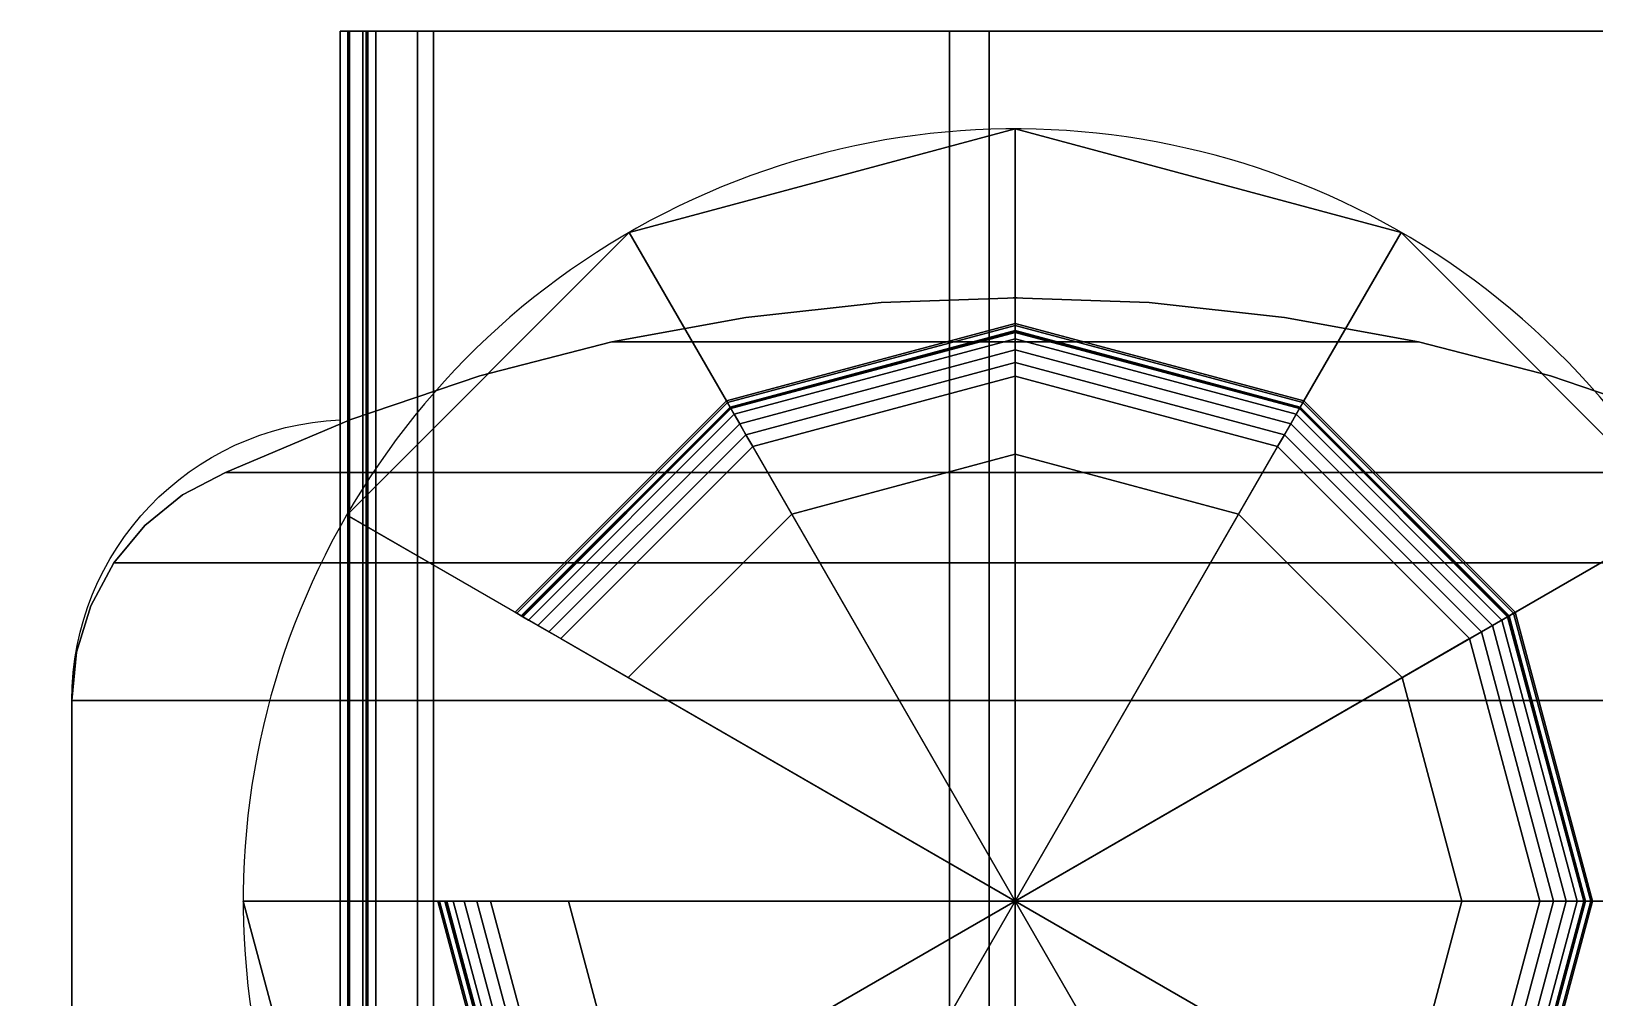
# Model space of a CAD drawing. Extents: x -1 to 1486, y -632 to 1.
# Drawn here: x 1183 to 1376.3, y -119.4 to 0 of the extents above; entities that cross this region are included whole.
import ezdxf

# ---------------------------------------------------------------- set-up
doc = ezdxf.new("R2010")
doc.units = 0
for name, color, linetype in [('PQ_200_2D', 1, 'Continuous'), ('PQ_204_2D', 7, 'Continuous'), ('PQ_204_3D', 7, 'Continuous')]:
    doc.layers.add(name, color=color, linetype=linetype)

msp = doc.modelspace()

# ---------------------------------------------------------------- linework, layer by layer
at = {"layer": 'PQ_200_2D'}
msp.add_lwpolyline([(980, -121.85), (1188, -121.85), (1188, -82.71, -0.401373), (1221.19, -48.02), (1221.19, 0), (1388.07, 0), (1388.07, -48.55, -0.076251), (1410, -59.28), (1410, -17.85), (1485, -17.85), (1485, -581.85)], format="xyb", dxfattribs=at)
at = {"layer": 'PQ_204_2D'}
msp.add_arc((1304.63, -107.5), 95.43, 257.5157, 188.6511, dxfattribs=at)
at = {"layer": 'PQ_204_3D'}
for points in [[(1296.5, -564, 342.65), (1221.19, -564, 342.65), (1221.19, 0, 342.65), (1296.5, 0, 342.65)], [(1221.19, -564, 342.65), (1221.19, -564, 287.85), (1221.19, 0, 287.85), (1221.19, 0, 342.65)], [(1224, -564, 292.35), (1224, -564, 339.84), (1224, 0, 339.84), (1224, 0, 292.35)], [(1224, -564, 339.84), (1301.42, -564, 339.84), (1301.42, 0, 339.84), (1224, 0, 339.84)], [(1224.38, -564, 286.52), (1232.71, -564, 294.78), (1232.71, 0, 294.78), (1224.38, 0, 286.52)], [(1230.73, -564, 296.77), (1225.6, -564, 291.68), (1225.6, 0, 291.68), (1230.73, 0, 296.77)], [(1232.71, -564, 294.78), (1230.73, -564, 296.77), (1230.73, 0, 296.77), (1232.71, 0, 294.78)], [(1388.07, -564, 342.65), (1296.5, -564, 342.65), (1296.5, 0, 342.65), (1388.07, 0, 342.65)], [(1301.42, -564, 339.84), (1385.26, -564, 339.84), (1385.26, 0, 339.84), (1301.42, 0, 339.84)]]:
    msp.add_3dface(points, dxfattribs=at)
for points, invisible_edges in [([(1221.19, -564, 287.85), (1221.33, -564, 287.14), (1221.33, 0, 287.14), (1221.19, 0, 287.85)], 2), ([(1221.19, 0, 342.65), (1224, 0, 339.84), (1385.26, 0, 339.84), (1388.07, 0, 342.65)], 5), ([(1224, 0, 339.84), (1221.19, 0, 342.65), (1221.19, 0, 287.85), (1224, 0, 292.35)], 5), ([(1224.07, 0, 291.99), (1224, 0, 292.35), (1221.19, 0, 287.85), (1221.33, 0, 287.14)], 10), ([(1221.33, -564, 287.14), (1221.74, -564, 286.53), (1221.74, 0, 286.53), (1221.33, 0, 287.14)], 10), ([(1224.27, 0, 291.69), (1224.07, 0, 291.99), (1221.33, 0, 287.14), (1221.74, 0, 286.53)], 10), ([(1221.74, -564, 286.53), (1222.34, -564, 286.12), (1222.34, 0, 286.12), (1221.74, 0, 286.53)], 8), ([(1224.58, 0, 291.48), (1224.27, 0, 291.69), (1221.74, 0, 286.53), (1222.34, 0, 286.12)], 10), ([(1222.34, -564, 286.12), (1223.06, -564, 285.98), (1223.06, 0, 285.98), (1222.34, 0, 286.12)], 2), ([(1224.93, 0, 291.41), (1224.58, 0, 291.48), (1222.34, 0, 286.12), (1223.06, 0, 285.98)], 10), ([(1223.06, -564, 285.98), (1223.77, -564, 286.12), (1223.77, 0, 286.12), (1223.06, 0, 285.98)], 10), ([(1225.29, 0, 291.48), (1224.93, 0, 291.41), (1223.06, 0, 285.98), (1223.77, 0, 286.12)], 10), ([(1223.77, -564, 286.12), (1224.38, -564, 286.52), (1224.38, 0, 286.52), (1223.77, 0, 286.12)], 8), ([(1225.6, 0, 291.68), (1225.29, 0, 291.48), (1223.77, 0, 286.12), (1224.38, 0, 286.52)], 10), ([(1224.07, -564, 291.99), (1224, -564, 292.35), (1224, 0, 292.35), (1224.07, 0, 291.99)], 8), ([(1224.27, -564, 291.69), (1224.07, -564, 291.99), (1224.07, 0, 291.99), (1224.27, 0, 291.69)], 10), ([(1224.58, -564, 291.48), (1224.27, -564, 291.69), (1224.27, 0, 291.69), (1224.58, 0, 291.48)], 2), ([(1224.38, 0, 286.52), (1225.6, 0, 291.68), (1230.73, 0, 296.77), (1232.71, 0, 294.78)], 1), ([(1224.93, -564, 291.41), (1224.58, -564, 291.48), (1224.58, 0, 291.48), (1224.93, 0, 291.41)], 8), ([(1225.29, -564, 291.48), (1224.93, -564, 291.41), (1224.93, 0, 291.41), (1225.29, 0, 291.48)], 10), ([(1225.6, -564, 291.68), (1225.29, -564, 291.48), (1225.29, 0, 291.48), (1225.6, 0, 291.68)], 2), ([(1275.79, -35.36, 189.98), (1290.28, -33.54, 198.35), (1288.06, -33.54, 206.63), (1271.32, -35.36, 206.63)], 11), ([(1271.32, -35.36, 206.63), (1288.06, -33.54, 206.63), (1290.28, -33.54, 214.91), (1275.79, -35.36, 223.28)], 14), ([(1287.98, -35.36, 177.79), (1296.35, -33.54, 192.28), (1290.28, -33.54, 198.35), (1275.79, -35.36, 189.98)], 15), ([(1275.79, -35.36, 223.28), (1290.28, -33.54, 214.91), (1296.35, -33.54, 220.98), (1287.98, -35.36, 235.47)], 15), ([(1304.63, -35.36, 173.32), (1304.63, -33.54, 190.06), (1296.35, -33.54, 192.28), (1287.98, -35.36, 177.79)], 14), ([(1287.98, -35.36, 235.47), (1296.35, -33.54, 220.98), (1304.63, -33.54, 223.2), (1304.63, -35.36, 239.93)], 11), ([(1290.28, -33.54, 198.35), (1304.85, -32.95, 206.76), (1304.89, -32.95, 206.63), (1288.06, -33.54, 206.63)], 9), ([(1288.06, -33.54, 206.63), (1304.89, -32.95, 206.63), (1304.85, -32.95, 206.5), (1290.28, -33.54, 214.91)], 12), ([(1296.35, -33.54, 192.28), (1304.76, -32.95, 206.85), (1304.85, -32.95, 206.76), (1290.28, -33.54, 198.35)], 13), ([(1290.28, -33.54, 214.91), (1304.85, -32.95, 206.5), (1304.76, -32.95, 206.4), (1296.35, -33.54, 220.98)], 13), ([(1304.63, -33.54, 190.06), (1304.63, -32.95, 206.89), (1304.76, -32.95, 206.85), (1296.35, -33.54, 192.28)], 12), ([(1296.35, -33.54, 220.98), (1304.76, -32.95, 206.4), (1304.63, -32.95, 206.37), (1304.63, -33.54, 223.2)], 9), ([(1318.98, -33.54, 198.35), (1304.4, -32.95, 206.76), (1304.37, -32.95, 206.63), (1321.2, -33.54, 206.63)], 9), ([(1321.2, -33.54, 206.63), (1304.37, -32.95, 206.63), (1304.4, -32.95, 206.5), (1318.98, -33.54, 214.91)], 12), ([(1312.91, -33.54, 192.28), (1304.5, -32.95, 206.85), (1304.4, -32.95, 206.76), (1318.98, -33.54, 198.35)], 13), ([(1318.98, -33.54, 214.91), (1304.4, -32.95, 206.5), (1304.5, -32.95, 206.4), (1312.91, -33.54, 220.98)], 13), ([(1304.63, -33.54, 190.06), (1304.63, -32.95, 206.89), (1304.5, -32.95, 206.85), (1312.91, -33.54, 192.28)], 12), ([(1312.91, -33.54, 220.98), (1304.5, -32.95, 206.4), (1304.63, -32.95, 206.37), (1304.63, -33.54, 223.2)], 9), ([(1304.63, -35.36, 173.32), (1304.63, -33.54, 190.06), (1312.91, -33.54, 192.28), (1321.28, -35.36, 177.79)], 14), ([(1321.28, -35.36, 235.47), (1312.91, -33.54, 220.98), (1304.63, -33.54, 223.2), (1304.63, -35.36, 239.93)], 11), ([(1321.28, -35.36, 177.79), (1312.91, -33.54, 192.28), (1318.98, -33.54, 198.35), (1333.47, -35.36, 189.98)], 15), ([(1333.47, -35.36, 223.28), (1318.98, -33.54, 214.91), (1312.91, -33.54, 220.98), (1321.28, -35.36, 235.47)], 15), ([(1333.47, -35.36, 189.98), (1318.98, -33.54, 198.35), (1321.2, -33.54, 206.63), (1337.93, -35.36, 206.63)], 11), ([(1337.93, -35.36, 206.63), (1321.2, -33.54, 206.63), (1318.98, -33.54, 214.91), (1333.47, -35.36, 223.28)], 14), ([(1261.44, -38.38, 181.7), (1275.79, -35.36, 189.98), (1271.32, -35.36, 206.63), (1254.76, -38.38, 206.63)], 3), ([(1254.76, -38.38, 206.63), (1271.32, -35.36, 206.63), (1275.79, -35.36, 223.28), (1261.44, -38.38, 231.56)], 6), ([(1279.7, -38.38, 163.44), (1287.98, -35.36, 177.79), (1275.79, -35.36, 189.98), (1261.44, -38.38, 181.7)], 7), ([(1261.44, -38.38, 231.56), (1275.79, -35.36, 223.28), (1287.98, -35.36, 235.47), (1279.7, -38.38, 249.82)], 7), ([(1304.63, -38.38, 156.76), (1304.63, -35.36, 173.32), (1287.98, -35.36, 177.79), (1279.7, -38.38, 163.44)], 6), ([(1279.7, -38.38, 249.82), (1287.98, -35.36, 235.47), (1304.63, -35.36, 239.93), (1304.63, -38.38, 256.5)], 3), ([(1304.63, -38.38, 156.76), (1304.63, -35.36, 173.32), (1321.28, -35.36, 177.79), (1329.56, -38.38, 163.44)], 6), ([(1329.56, -38.38, 249.82), (1321.28, -35.36, 235.47), (1304.63, -35.36, 239.93), (1304.63, -38.38, 256.5)], 3), ([(1329.56, -38.38, 163.44), (1321.28, -35.36, 177.79), (1333.47, -35.36, 189.98), (1347.82, -38.38, 181.7)], 7), ([(1347.82, -38.38, 231.56), (1333.47, -35.36, 223.28), (1321.28, -35.36, 235.47), (1329.56, -38.38, 249.82)], 7), ([(1347.82, -38.38, 181.7), (1333.47, -35.36, 189.98), (1337.93, -35.36, 206.63), (1354.5, -38.38, 206.63)], 3), ([(1354.5, -38.38, 206.63), (1337.93, -35.36, 206.63), (1333.47, -35.36, 223.28), (1347.82, -38.38, 231.56)], 6), ([(1247.33, -42.6, 173.55), (1261.44, -38.38, 181.7), (1254.76, -38.38, 206.63), (1238.46, -42.6, 206.63)], 9), ([(1238.46, -42.6, 206.63), (1254.76, -38.38, 206.63), (1261.44, -38.38, 231.56), (1247.33, -42.6, 239.71)], 12), ([(1271.55, -42.6, 149.33), (1279.7, -38.38, 163.44), (1261.44, -38.38, 181.7), (1247.33, -42.6, 173.55)], 13), ([(1247.33, -42.6, 239.71), (1261.44, -38.38, 231.56), (1279.7, -38.38, 249.82), (1271.55, -42.6, 263.93)], 13), ([(1304.63, -42.6, 140.46), (1304.63, -38.38, 156.76), (1279.7, -38.38, 163.44), (1271.55, -42.6, 149.33)], 12), ([(1271.55, -42.6, 263.93), (1279.7, -38.38, 249.82), (1304.63, -38.38, 256.5), (1304.63, -42.6, 272.8)], 9), ([(1304.63, -42.6, 140.46), (1304.63, -38.38, 156.76), (1329.56, -38.38, 163.44), (1337.71, -42.6, 149.33)], 12), ([(1337.71, -42.6, 263.93), (1329.56, -38.38, 249.82), (1304.63, -38.38, 256.5), (1304.63, -42.6, 272.8)], 9), ([(1337.71, -42.6, 149.33), (1329.56, -38.38, 163.44), (1347.82, -38.38, 181.7), (1361.93, -42.6, 173.55)], 13), ([(1361.93, -42.6, 239.71), (1347.82, -38.38, 231.56), (1329.56, -38.38, 249.82), (1337.71, -42.6, 263.93)], 13), ([(1361.93, -42.6, 173.55), (1347.82, -38.38, 181.7), (1354.5, -38.38, 206.63), (1370.8, -42.6, 206.63)], 9), ([(1370.8, -42.6, 206.63), (1354.5, -38.38, 206.63), (1347.82, -38.38, 231.56), (1361.93, -42.6, 239.71)], 12), ([(1233.51, -47.99, 165.57), (1247.33, -42.6, 173.55), (1238.46, -42.6, 206.63), (1222.51, -47.99, 206.63)], 11), ([(1222.51, -47.99, 206.63), (1238.46, -42.6, 206.63), (1247.33, -42.6, 239.71), (1233.51, -47.99, 247.69)], 14), ([(1263.57, -47.99, 135.51), (1271.55, -42.6, 149.33), (1247.33, -42.6, 173.55), (1233.51, -47.99, 165.57)], 15), ([(1233.51, -47.99, 247.69), (1247.33, -42.6, 239.71), (1271.55, -42.6, 263.93), (1263.57, -47.99, 277.74)], 15), ([(1304.63, -47.99, 124.51), (1304.63, -42.6, 140.46), (1271.55, -42.6, 149.33), (1263.57, -47.99, 135.51)], 14), ([(1263.57, -47.99, 277.74), (1271.55, -42.6, 263.93), (1304.63, -42.6, 272.8), (1304.63, -47.99, 288.75)], 11), ([(1304.63, -47.99, 124.51), (1304.63, -42.6, 140.46), (1337.71, -42.6, 149.33), (1345.69, -47.99, 135.51)], 14), ([(1345.69, -47.99, 277.74), (1337.71, -42.6, 263.93), (1304.63, -42.6, 272.8), (1304.63, -47.99, 288.75)], 11), ([(1345.69, -47.99, 135.51), (1337.71, -42.6, 149.33), (1361.93, -42.6, 173.55), (1375.74, -47.99, 165.57)], 15), ([(1375.74, -47.99, 247.69), (1361.93, -42.6, 239.71), (1337.71, -42.6, 263.93), (1345.69, -47.99, 277.74)], 15), ([(1375.74, -47.99, 165.57), (1361.93, -42.6, 173.55), (1370.8, -42.6, 206.63), (1386.75, -47.99, 206.63)], 11), ([(1386.75, -47.99, 206.63), (1370.8, -42.6, 206.63), (1361.93, -42.6, 239.71), (1375.74, -47.99, 247.69)], 14), ([(1220.08, -54.52, 157.81), (1233.51, -47.99, 165.57), (1222.51, -47.99, 206.63), (1207, -54.52, 206.63)], 3), ([(1207, -54.52, 206.63), (1222.51, -47.99, 206.63), (1233.51, -47.99, 247.69), (1220.08, -54.52, 255.45)], 6), ([(1255.81, -54.52, 122.08), (1263.57, -47.99, 135.51), (1233.51, -47.99, 165.57), (1220.08, -54.52, 157.81)], 7), ([(1220.08, -54.52, 255.45), (1233.51, -47.99, 247.69), (1263.57, -47.99, 277.74), (1255.81, -54.52, 291.18)], 7), ([(1304.63, -54.52, 109), (1304.63, -47.99, 124.51), (1263.57, -47.99, 135.51), (1255.81, -54.52, 122.08)], 6), ([(1255.81, -54.52, 291.18), (1263.57, -47.99, 277.74), (1304.63, -47.99, 288.75), (1304.63, -54.52, 304.26)], 3), ([(1304.63, -54.52, 109), (1304.63, -47.99, 124.51), (1345.69, -47.99, 135.51), (1353.45, -54.52, 122.08)], 6), ([(1353.45, -54.52, 291.18), (1345.69, -47.99, 277.74), (1304.63, -47.99, 288.75), (1304.63, -54.52, 304.26)], 3), ([(1353.45, -54.52, 122.08), (1345.69, -47.99, 135.51), (1375.74, -47.99, 165.57), (1389.18, -54.52, 157.81)], 7), ([(1389.18, -54.52, 255.45), (1375.74, -47.99, 247.69), (1345.69, -47.99, 277.74), (1353.45, -54.52, 291.18)], 7), ([(1389.18, -54.52, 157.81), (1375.74, -47.99, 165.57), (1386.75, -47.99, 206.63), (1402.26, -54.52, 206.63)], 3), ([(1402.26, -54.52, 206.63), (1386.75, -47.99, 206.63), (1375.74, -47.99, 247.69), (1389.18, -54.52, 255.45)], 6), ([(1215.48, -57.31, 155.16), (1220.08, -54.52, 157.81), (1207, -54.52, 206.63), (1201.68, -57.31, 206.63)], 9), ([(1201.68, -57.31, 206.63), (1207, -54.52, 206.63), (1220.08, -54.52, 255.45), (1215.48, -57.31, 258.1)], 12), ([(1253.16, -57.31, 117.48), (1255.81, -54.52, 122.08), (1220.08, -54.52, 157.81), (1215.48, -57.31, 155.16)], 13), ([(1215.48, -57.31, 258.1), (1220.08, -54.52, 255.45), (1255.81, -54.52, 291.18), (1253.16, -57.31, 295.78)], 13), ([(1304.63, -57.31, 103.68), (1304.63, -54.52, 109), (1255.81, -54.52, 122.08), (1253.16, -57.31, 117.48)], 12), ([(1253.16, -57.31, 295.78), (1255.81, -54.52, 291.18), (1304.63, -54.52, 304.26), (1304.63, -57.31, 309.58)], 9), ([(1304.63, -57.31, 103.68), (1304.63, -54.52, 109), (1353.45, -54.52, 122.08), (1356.1, -57.31, 117.48)], 12), ([(1356.1, -57.31, 295.78), (1353.45, -54.52, 291.18), (1304.63, -54.52, 304.26), (1304.63, -57.31, 309.58)], 9), ([(1356.1, -57.31, 117.48), (1353.45, -54.52, 122.08), (1389.18, -54.52, 157.81), (1393.78, -57.31, 155.16)], 13), ([(1393.78, -57.31, 258.1), (1389.18, -54.52, 255.45), (1353.45, -54.52, 291.18), (1356.1, -57.31, 295.78)], 13), ([(1211.44, -61.09, 152.83), (1215.48, -57.31, 155.16), (1201.68, -57.31, 206.63), (1197.02, -61.09, 206.63)], 11), ([(1197.02, -61.09, 206.63), (1201.68, -57.31, 206.63), (1215.48, -57.31, 258.1), (1211.44, -61.09, 260.43)], 14), ([(1250.83, -61.09, 113.44), (1253.16, -57.31, 117.48), (1215.48, -57.31, 155.16), (1211.44, -61.09, 152.83)], 15), ([(1211.44, -61.09, 260.43), (1215.48, -57.31, 258.1), (1253.16, -57.31, 295.78), (1250.83, -61.09, 299.82)], 15), ([(1304.63, -61.09, 99.02), (1304.63, -57.31, 103.68), (1253.16, -57.31, 117.48), (1250.83, -61.09, 113.44)], 14), ([(1250.83, -61.09, 299.82), (1253.16, -57.31, 295.78), (1304.63, -57.31, 309.58), (1304.63, -61.09, 314.24)], 11), ([(1304.63, -61.09, 99.02), (1304.63, -57.31, 103.68), (1356.1, -57.31, 117.48), (1358.43, -61.09, 113.44)], 14), ([(1358.43, -61.09, 299.82), (1356.1, -57.31, 295.78), (1304.63, -57.31, 309.58), (1304.63, -61.09, 314.24)], 11), ([(1358.43, -61.09, 113.44), (1356.1, -57.31, 117.48), (1393.78, -57.31, 155.16), (1397.82, -61.09, 152.83)], 15), ([(1397.82, -61.09, 260.43), (1393.78, -57.31, 258.1), (1356.1, -57.31, 295.78), (1358.43, -61.09, 299.82)], 15), ([(1208.12, -65.71, 150.91), (1211.44, -61.09, 152.83), (1197.02, -61.09, 206.63), (1193.19, -65.71, 206.63)], 3), ([(1193.19, -65.71, 206.63), (1197.02, -61.09, 206.63), (1211.44, -61.09, 260.43), (1208.12, -65.71, 262.35)], 6), ([(1248.91, -65.71, 110.12), (1250.83, -61.09, 113.44), (1211.44, -61.09, 152.83), (1208.12, -65.71, 150.91)], 7), ([(1208.12, -65.71, 262.35), (1211.44, -61.09, 260.43), (1250.83, -61.09, 299.82), (1248.91, -65.71, 303.14)], 7), ([(1304.63, -65.71, 95.19), (1304.63, -61.09, 99.02), (1250.83, -61.09, 113.44), (1248.91, -65.71, 110.12)], 6), ([(1248.91, -65.71, 303.14), (1250.83, -61.09, 299.82), (1304.63, -61.09, 314.24), (1304.63, -65.71, 318.07)], 3), ([(1304.63, -65.71, 95.19), (1304.63, -61.09, 99.02), (1358.43, -61.09, 113.44), (1360.35, -65.71, 110.12)], 6), ([(1360.35, -65.71, 303.14), (1358.43, -61.09, 299.82), (1304.63, -61.09, 314.24), (1304.63, -65.71, 318.07)], 3), ([(1360.35, -65.71, 110.12), (1358.43, -61.09, 113.44), (1397.82, -61.09, 152.83), (1401.14, -65.71, 150.91)], 7), ([(1401.14, -65.71, 262.35), (1397.82, -61.09, 260.43), (1358.43, -61.09, 299.82), (1360.35, -65.71, 303.14)], 7), ([(1205.66, -71, 149.49), (1208.12, -65.71, 150.91), (1193.19, -65.71, 206.63), (1190.35, -71, 206.63)], 9), ([(1190.35, -71, 206.63), (1193.19, -65.71, 206.63), (1208.12, -65.71, 262.35), (1205.66, -71, 263.77)], 12), ([(1247.49, -71, 107.66), (1248.91, -65.71, 110.12), (1208.12, -65.71, 150.91), (1205.66, -71, 149.49)], 13), ([(1205.66, -71, 263.77), (1208.12, -65.71, 262.35), (1248.91, -65.71, 303.14), (1247.49, -71, 305.6)], 13), ([(1304.63, -71, 92.35), (1304.63, -65.71, 95.19), (1248.91, -65.71, 110.12), (1247.49, -71, 107.66)], 12), ([(1247.49, -71, 305.6), (1248.91, -65.71, 303.14), (1304.63, -65.71, 318.07), (1304.63, -71, 320.91)], 9), ([(1304.63, -71, 92.35), (1304.63, -65.71, 95.19), (1360.35, -65.71, 110.12), (1361.77, -71, 107.66)], 12), ([(1361.77, -71, 305.6), (1360.35, -65.71, 303.14), (1304.63, -65.71, 318.07), (1304.63, -71, 320.91)], 9), ([(1361.77, -71, 107.66), (1360.35, -65.71, 110.12), (1401.14, -65.71, 150.91), (1403.6, -71, 149.49)], 13), ([(1403.6, -71, 263.77), (1401.14, -65.71, 262.35), (1360.35, -65.71, 303.14), (1361.77, -71, 305.6)], 13), ([(1204.14, -76.74, 148.61), (1205.66, -71, 149.49), (1190.35, -71, 206.63), (1188.59, -76.74, 206.63)], 11), ([(1188.59, -76.74, 206.63), (1190.35, -71, 206.63), (1205.66, -71, 263.77), (1204.14, -76.74, 264.65)], 14), ([(1246.61, -76.74, 106.14), (1247.49, -71, 107.66), (1205.66, -71, 149.49), (1204.14, -76.74, 148.61)], 15), ([(1204.14, -76.74, 264.65), (1205.66, -71, 263.77), (1247.49, -71, 305.6), (1246.61, -76.74, 307.12)], 15), ([(1304.63, -76.74, 90.59), (1304.63, -71, 92.35), (1247.49, -71, 107.66), (1246.61, -76.74, 106.14)], 14), ([(1246.61, -76.74, 307.12), (1247.49, -71, 305.6), (1304.63, -71, 320.91), (1304.63, -76.74, 322.67)], 11), ([(1304.63, -76.74, 90.59), (1304.63, -71, 92.35), (1361.77, -71, 107.66), (1362.65, -76.74, 106.14)], 14), ([(1362.65, -76.74, 307.12), (1361.77, -71, 305.6), (1304.63, -71, 320.91), (1304.63, -76.74, 322.67)], 11), ([(1362.65, -76.74, 106.14), (1361.77, -71, 107.66), (1403.6, -71, 149.49), (1405.12, -76.74, 148.61)], 15), ([(1405.12, -76.74, 264.65), (1403.6, -71, 263.77), (1361.77, -71, 305.6), (1362.65, -76.74, 307.12)], 15), ([(1203.63, -82.71, 148.31), (1204.14, -76.74, 148.61), (1188.59, -76.74, 206.63), (1188, -82.71, 206.63)], 3), ([(1188, -82.71, 206.63), (1188.59, -76.74, 206.63), (1204.14, -76.74, 264.65), (1203.63, -82.71, 264.94)], 6), ([(1246.31, -82.71, 105.63), (1246.61, -76.74, 106.14), (1204.14, -76.74, 148.61), (1203.63, -82.71, 148.31)], 7), ([(1203.63, -82.71, 264.94), (1204.14, -76.74, 264.65), (1246.61, -76.74, 307.12), (1246.31, -82.71, 307.63)], 7), ([(1304.63, -82.71, 90), (1304.63, -76.74, 90.59), (1246.61, -76.74, 106.14), (1246.31, -82.71, 105.63)], 6), ([(1246.31, -82.71, 307.63), (1246.61, -76.74, 307.12), (1304.63, -76.74, 322.67), (1304.63, -82.71, 323.26)], 3), ([(1304.63, -82.71, 90), (1304.63, -76.74, 90.59), (1362.65, -76.74, 106.14), (1362.94, -82.71, 105.63)], 6), ([(1362.94, -82.71, 307.63), (1362.65, -76.74, 307.12), (1304.63, -76.74, 322.67), (1304.63, -82.71, 323.26)], 3), ([(1362.94, -82.71, 105.63), (1362.65, -76.74, 106.14), (1405.12, -76.74, 148.61), (1405.63, -82.71, 148.31)], 7), ([(1405.63, -82.71, 264.94), (1405.12, -76.74, 264.65), (1362.65, -76.74, 307.12), (1362.94, -82.71, 307.63)], 7), ([(1203.63, -517, 148.31), (1203.63, -82.71, 148.31), (1188, -82.71, 206.63), (1188, -517, 206.63)], 1), ([(1188, -517, 206.63), (1188, -82.71, 206.63), (1203.63, -82.71, 264.94), (1203.63, -517, 264.94)], 4), ([(1246.31, -517, 105.63), (1246.31, -82.71, 105.63), (1203.63, -82.71, 148.31), (1203.63, -517, 148.31)], 5), ([(1203.63, -517, 264.94), (1203.63, -82.71, 264.94), (1246.31, -82.71, 307.63), (1246.31, -517, 307.63)], 5), ([(1304.63, -517, 90), (1304.63, -82.71, 90), (1246.31, -82.71, 105.63), (1246.31, -517, 105.63)], 4), ([(1246.31, -517, 307.63), (1246.31, -82.71, 307.63), (1304.63, -82.71, 323.26), (1304.63, -517, 323.26)], 1), ([(1362.94, -517, 105.63), (1362.94, -82.71, 105.63), (1304.63, -82.71, 90), (1304.63, -517, 90)], 1), ([(1304.63, -517, 323.26), (1304.63, -82.71, 323.26), (1362.94, -82.71, 307.63), (1362.94, -517, 307.63)], 4), ([(1405.63, -517, 148.31), (1405.63, -82.71, 148.31), (1362.94, -82.71, 105.63), (1362.94, -517, 105.63)], 5), ([(1362.94, -517, 307.63), (1362.94, -82.71, 307.63), (1405.63, -82.71, 264.94), (1405.63, -517, 264.94)], 5)]:
    msp.add_3dface(points, dxfattribs=dict(at, invisible_edges=invisible_edges))

# ---------------------------------------------------------------- meshes
mesh = msp.add_polyface(dxfattribs=at)
corners = [(1222.13, -215, 342.65), (1387.13, -215, 342.65), (1387.13, 0, 342.65), (1222.13, 0, 342.65), (1222.13, -215, 522.65), (1387.13, -215, 522.65), (1387.13, 0, 522.65), (1222.13, 0, 522.65)]
mesh.append_faces([[corners[k] for k in face] for face in [(0, 3, 2, 1), (4, 5, 6, 7), (0, 1, 5, 4), (3, 7, 6, 2), (0, 4, 7, 3), (1, 2, 6, 5)]])
mesh = msp.add_polymesh((4, 9), dxfattribs=at)
for k, corner in enumerate([(1339.82, -46.56, 621.05), (1340.32, -45.69, 621.05), (1340.32, -45.69, 628.54), (1339.82, -46.56, 628.54), (1339.82, -46.56, 630.41), (1340.32, -45.69, 630.41), (1340.32, -45.69, 639.77), (1352.34, -24.86, 639.77), (1352.34, -24.86, 672.53), (1304.63, -37.13, 621.05), (1304.63, -36.13, 621.05), (1304.63, -36.13, 628.54), (1304.63, -37.13, 628.54), (1304.63, -37.13, 630.41), (1304.63, -36.13, 630.41), (1304.63, -36.13, 639.77), (1304.63, -12.07, 639.77), (1304.63, -12.07, 672.53), (1269.44, -46.56, 621.05), (1268.94, -45.69, 621.05), (1268.94, -45.69, 628.54), (1269.44, -46.56, 628.54), (1269.44, -46.56, 630.41), (1268.94, -45.69, 630.41), (1268.94, -45.69, 639.77), (1256.92, -24.86, 639.77), (1256.92, -24.86, 672.53), (1243.69, -72.31, 621.05), (1242.82, -71.81, 621.05), (1242.82, -71.81, 628.54), (1243.68, -72.31, 628.54), (1243.68, -72.31, 630.41), (1242.82, -71.81, 630.41), (1242.82, -71.81, 639.77), (1221.99, -59.79, 639.77), (1221.99, -59.79, 672.53)]):
    mesh.set_mesh_vertex(divmod(k, 9), corner)
mesh = msp.add_polymesh((4, 2), dxfattribs=at)
for k, corner in enumerate([(1352.34, -24.86, 672.53), (1304.63, -107.5, 672.53), (1304.63, -12.07, 672.53), (1304.63, -107.5, 672.53), (1256.92, -24.86, 672.53), (1304.63, -107.5, 672.53), (1221.99, -59.79, 672.53), (1304.63, -107.5, 672.53)]):
    mesh.set_mesh_vertex(divmod(k, 2), corner)
mesh = msp.add_polymesh((9, 9), dxfattribs=at)
for k, corner in enumerate([(1234.26, -107.5, 621.05), (1233.26, -107.5, 621.05), (1233.26, -107.5, 628.54), (1234.26, -107.5, 628.54), (1234.26, -107.5, 630.41), (1233.26, -107.5, 630.41), (1233.26, -107.5, 639.77), (1209.2, -107.5, 639.77), (1209.2, -107.5, 672.53), (1243.69, -142.69, 621.05), (1242.82, -143.19, 621.05), (1242.82, -143.19, 628.54), (1243.68, -142.69, 628.54), (1243.68, -142.69, 630.41), (1242.82, -143.19, 630.41), (1242.82, -143.19, 639.77), (1221.99, -155.21, 639.77), (1221.99, -155.21, 672.53), (1269.44, -168.44, 621.05), (1268.94, -169.31, 621.05), (1268.94, -169.31, 628.54), (1269.44, -168.44, 628.54), (1269.44, -168.44, 630.41), (1268.94, -169.31, 630.41), (1268.94, -169.31, 639.77), (1256.92, -190.14, 639.77), (1256.92, -190.14, 672.53), (1304.63, -177.87, 621.05), (1304.63, -178.87, 621.05), (1304.63, -178.87, 628.54), (1304.63, -177.87, 628.54), (1304.63, -177.87, 630.41), (1304.63, -178.87, 630.41), (1304.63, -178.87, 639.77), (1304.63, -202.93, 639.77), (1304.63, -202.93, 672.53), (1339.82, -168.44, 621.05), (1340.32, -169.31, 621.05), (1340.32, -169.31, 628.54), (1339.82, -168.44, 628.54), (1339.82, -168.44, 630.41), (1340.32, -169.31, 630.41), (1340.32, -169.31, 639.77), (1352.34, -190.14, 639.77), (1352.34, -190.14, 672.53), (1365.57, -142.69, 621.05), (1366.44, -143.19, 621.05), (1366.44, -143.19, 628.54), (1365.57, -142.69, 628.54), (1365.57, -142.69, 630.41), (1366.44, -143.19, 630.41), (1366.44, -143.19, 639.77), (1387.27, -155.21, 639.77), (1387.27, -155.21, 672.53), (1375, -107.5, 621.05), (1376, -107.5, 621.05), (1376, -107.5, 628.54), (1375, -107.5, 628.54), (1375, -107.5, 630.41), (1376, -107.5, 630.41), (1376, -107.5, 639.77), (1400.05, -107.5, 639.77), (1400.06, -107.5, 672.53), (1365.57, -72.31, 621.05), (1366.44, -71.81, 621.05), (1366.44, -71.81, 628.54), (1365.57, -72.31, 628.54), (1365.57, -72.31, 630.41), (1366.44, -71.81, 630.41), (1366.44, -71.81, 639.77), (1387.27, -59.79, 639.77), (1387.27, -59.79, 672.53), (1339.82, -46.56, 621.05), (1340.32, -45.69, 621.05), (1340.32, -45.69, 628.54), (1339.82, -46.56, 628.54), (1339.82, -46.56, 630.41), (1340.32, -45.69, 630.41), (1340.32, -45.69, 639.77), (1352.34, -24.86, 639.77), (1352.34, -24.86, 672.53)]):
    mesh.set_mesh_vertex(divmod(k, 9), corner)
mesh = msp.add_polymesh((9, 2), dxfattribs=at)
for k, corner in enumerate([(1209.2, -107.5, 672.53), (1304.63, -107.5, 672.53), (1221.99, -155.21, 672.53), (1304.63, -107.5, 672.53), (1256.92, -190.14, 672.53), (1304.63, -107.5, 672.53), (1304.63, -202.93, 672.53), (1304.63, -107.5, 672.53), (1352.34, -190.14, 672.53), (1304.63, -107.5, 672.53), (1387.27, -155.21, 672.53), (1304.63, -107.5, 672.53), (1400.06, -107.5, 672.53), (1304.63, -107.5, 672.53), (1387.27, -59.79, 672.53), (1304.63, -107.5, 672.53), (1352.34, -24.86, 672.53), (1304.63, -107.5, 672.53)]):
    mesh.set_mesh_vertex(divmod(k, 2), corner)
mesh = msp.add_polymesh((4, 9), dxfattribs=at)
for k, corner in enumerate([(1340.21, -45.88, 532.26), (1340.32, -45.69, 533.94), (1340.32, -45.69, 534.93), (1339.82, -46.56, 534.93), (1339.82, -46.56, 536.8), (1340.32, -45.69, 536.8), (1340.32, -45.69, 544.29), (1339.82, -46.56, 544.29), (1339.82, -46.56, 546.16), (1304.63, -36.35, 532.26), (1304.63, -36.13, 533.94), (1304.63, -36.13, 534.93), (1304.63, -37.13, 534.93), (1304.63, -37.13, 536.8), (1304.63, -36.13, 536.8), (1304.63, -36.13, 544.29), (1304.63, -37.13, 544.29), (1304.63, -37.13, 546.16), (1269.05, -45.88, 532.26), (1268.94, -45.69, 533.94), (1268.94, -45.69, 534.93), (1269.44, -46.56, 534.93), (1269.44, -46.56, 536.8), (1268.94, -45.69, 536.8), (1268.94, -45.69, 544.29), (1269.44, -46.56, 544.29), (1269.44, -46.56, 546.16), (1243.01, -71.92, 532.26), (1242.82, -71.81, 533.94), (1242.82, -71.81, 534.93), (1243.68, -72.31, 534.93), (1243.68, -72.31, 536.8), (1242.82, -71.81, 536.8), (1242.82, -71.81, 544.29), (1243.68, -72.31, 544.29), (1243.68, -72.31, 546.16)]):
    mesh.set_mesh_vertex(divmod(k, 9), corner)
mesh = msp.add_polymesh((4, 9), dxfattribs=at)
for k, corner in enumerate([(1339.82, -46.56, 546.16), (1340.32, -45.69, 546.16), (1340.32, -45.69, 553.65), (1339.82, -46.56, 553.65), (1339.82, -46.56, 555.52), (1340.32, -45.69, 555.52), (1340.32, -45.69, 563.01), (1339.82, -46.56, 563.01), (1339.82, -46.56, 564.89), (1304.63, -37.13, 546.16), (1304.63, -36.13, 546.16), (1304.63, -36.13, 553.65), (1304.63, -37.13, 553.65), (1304.63, -37.13, 555.52), (1304.63, -36.13, 555.52), (1304.63, -36.13, 563.01), (1304.63, -37.13, 563.01), (1304.63, -37.13, 564.89), (1269.44, -46.56, 546.16), (1268.94, -45.69, 546.16), (1268.94, -45.69, 553.65), (1269.44, -46.56, 553.65), (1269.44, -46.56, 555.52), (1268.94, -45.69, 555.52), (1268.94, -45.69, 563.01), (1269.44, -46.56, 563.01), (1269.44, -46.56, 564.89), (1243.68, -72.31, 546.16), (1242.82, -71.81, 546.16), (1242.82, -71.81, 553.65), (1243.68, -72.31, 553.65), (1243.68, -72.31, 555.52), (1242.82, -71.81, 555.52), (1242.82, -71.81, 563.01), (1243.68, -72.31, 563.01), (1243.68, -72.31, 564.89)]):
    mesh.set_mesh_vertex(divmod(k, 9), corner)
mesh = msp.add_polymesh((4, 9), dxfattribs=at)
for k, corner in enumerate([(1339.82, -46.56, 564.89), (1340.32, -45.69, 564.89), (1340.32, -45.69, 572.37), (1339.82, -46.56, 572.37), (1339.82, -46.56, 574.25), (1340.32, -45.69, 574.25), (1340.32, -45.69, 581.74), (1339.82, -46.56, 581.74), (1339.82, -46.56, 583.61), (1304.63, -37.13, 564.89), (1304.63, -36.13, 564.89), (1304.63, -36.13, 572.37), (1304.63, -37.13, 572.37), (1304.63, -37.13, 574.25), (1304.63, -36.13, 574.25), (1304.63, -36.13, 581.74), (1304.63, -37.13, 581.74), (1304.63, -37.13, 583.61), (1269.44, -46.56, 564.89), (1268.94, -45.69, 564.89), (1268.94, -45.69, 572.37), (1269.44, -46.56, 572.37), (1269.44, -46.56, 574.25), (1268.94, -45.69, 574.25), (1268.94, -45.69, 581.74), (1269.44, -46.56, 581.74), (1269.44, -46.56, 583.61), (1243.68, -72.31, 564.89), (1242.82, -71.81, 564.89), (1242.82, -71.81, 572.37), (1243.68, -72.31, 572.37), (1243.68, -72.31, 574.25), (1242.82, -71.81, 574.25), (1242.82, -71.81, 581.74), (1243.68, -72.31, 581.74), (1243.68, -72.31, 583.61)]):
    mesh.set_mesh_vertex(divmod(k, 9), corner)
mesh = msp.add_polymesh((4, 9), dxfattribs=at)
for k, corner in enumerate([(1339.82, -46.56, 583.61), (1340.32, -45.69, 583.61), (1340.32, -45.69, 591.1), (1339.77, -46.64, 591.1), (1339.77, -46.64, 592.97), (1340.32, -45.69, 592.97), (1340.32, -45.69, 600.46), (1339.82, -46.56, 600.46), (1339.82, -46.56, 602.33), (1304.63, -37.13, 583.61), (1304.63, -36.13, 583.61), (1304.63, -36.13, 591.1), (1304.63, -37.22, 591.1), (1304.63, -37.22, 592.97), (1304.63, -36.13, 592.97), (1304.63, -36.13, 600.46), (1304.63, -37.13, 600.46), (1304.63, -37.13, 602.33), (1269.44, -46.56, 583.61), (1268.94, -45.69, 583.61), (1268.94, -45.69, 591.1), (1269.49, -46.64, 591.1), (1269.49, -46.64, 592.97), (1268.94, -45.69, 592.97), (1268.94, -45.69, 600.46), (1269.44, -46.56, 600.46), (1269.44, -46.56, 602.33), (1243.68, -72.31, 583.61), (1242.82, -71.81, 583.61), (1242.82, -71.81, 591.1), (1243.77, -72.36, 591.1), (1243.77, -72.36, 592.97), (1242.82, -71.81, 592.97), (1242.82, -71.81, 600.46), (1243.69, -72.31, 600.46), (1243.69, -72.31, 602.33)]):
    mesh.set_mesh_vertex(divmod(k, 9), corner)
mesh = msp.add_polymesh((4, 9), dxfattribs=at)
for k, corner in enumerate([(1339.82, -46.56, 602.33), (1340.32, -45.69, 602.33), (1340.32, -45.69, 609.82), (1339.82, -46.56, 609.82), (1339.82, -46.56, 611.69), (1340.32, -45.69, 611.69), (1340.32, -45.69, 619.18), (1339.82, -46.56, 619.18), (1339.82, -46.56, 621.05), (1304.63, -37.13, 602.33), (1304.63, -36.13, 602.33), (1304.63, -36.13, 609.82), (1304.63, -37.13, 609.82), (1304.63, -37.13, 611.69), (1304.63, -36.13, 611.69), (1304.63, -36.13, 619.18), (1304.63, -37.13, 619.18), (1304.63, -37.13, 621.05), (1269.44, -46.56, 602.33), (1268.94, -45.69, 602.33), (1268.94, -45.69, 609.82), (1269.44, -46.56, 609.82), (1269.44, -46.56, 611.69), (1268.94, -45.69, 611.69), (1268.94, -45.69, 619.18), (1269.44, -46.56, 619.18), (1269.44, -46.56, 621.05), (1243.69, -72.31, 602.33), (1242.82, -71.81, 602.33), (1242.82, -71.81, 609.82), (1243.69, -72.31, 609.82), (1243.69, -72.31, 611.69), (1242.82, -71.81, 611.69), (1242.82, -71.81, 619.18), (1243.69, -72.31, 619.18), (1243.69, -72.31, 621.05)]):
    mesh.set_mesh_vertex(divmod(k, 9), corner)
mesh = msp.add_polymesh((4, 9), dxfattribs=at)
for k, corner in enumerate([(1304.63, -107.5, 522.65), (1332.25, -59.67, 522.65), (1332.25, -59.67, 527.44), (1337.07, -51.32, 527.44), (1337.91, -49.86, 527.66), (1338.69, -48.5, 528.31), (1339.36, -47.34, 529.35), (1339.88, -46.44, 530.69), (1340.21, -45.88, 532.26), (1304.63, -107.5, 522.65), (1304.63, -52.27, 522.65), (1304.63, -52.27, 527.44), (1304.63, -42.63, 527.44), (1304.63, -40.95, 527.66), (1304.63, -39.38, 528.31), (1304.63, -38.03, 529.35), (1304.63, -37, 530.69), (1304.63, -36.35, 532.26), (1304.63, -107.5, 522.65), (1277.01, -59.67, 522.65), (1277.01, -59.67, 527.44), (1272.19, -51.32, 527.44), (1271.35, -49.86, 527.66), (1270.57, -48.5, 528.31), (1269.89, -47.34, 529.35), (1269.38, -46.44, 530.69), (1269.05, -45.88, 532.26), (1304.63, -107.5, 522.65), (1256.8, -79.88, 522.65), (1256.8, -79.88, 527.44), (1248.45, -75.06, 527.44), (1246.99, -74.22, 527.66), (1245.63, -73.44, 528.31), (1244.47, -72.77, 529.35), (1243.57, -72.25, 530.69), (1243.01, -71.92, 532.26)]):
    mesh.set_mesh_vertex(divmod(k, 9), corner)
mesh = msp.add_polymesh((9, 9), dxfattribs=at)
for k, corner in enumerate([(1233.48, -107.5, 532.26), (1233.26, -107.5, 533.94), (1233.26, -107.5, 534.93), (1234.26, -107.5, 534.93), (1234.26, -107.5, 536.8), (1233.26, -107.5, 536.8), (1233.26, -107.5, 544.29), (1234.26, -107.5, 544.29), (1234.26, -107.5, 546.16), (1243.01, -143.08, 532.26), (1242.82, -143.19, 533.94), (1242.82, -143.19, 534.93), (1243.68, -142.69, 534.93), (1243.68, -142.69, 536.8), (1242.82, -143.19, 536.8), (1242.82, -143.19, 544.29), (1243.68, -142.69, 544.29), (1243.68, -142.69, 546.16), (1269.05, -169.12, 532.26), (1268.94, -169.31, 533.94), (1268.94, -169.31, 534.93), (1269.44, -168.44, 534.93), (1269.44, -168.44, 536.8), (1268.94, -169.31, 536.8), (1268.94, -169.31, 544.29), (1269.44, -168.44, 544.29), (1269.44, -168.44, 546.16), (1304.63, -178.65, 532.26), (1304.63, -178.87, 533.94), (1304.63, -178.87, 534.93), (1304.63, -177.87, 534.93), (1304.63, -177.87, 536.8), (1304.63, -178.87, 536.8), (1304.63, -178.87, 544.29), (1304.63, -177.87, 544.29), (1304.63, -177.87, 546.16), (1340.21, -169.12, 532.26), (1340.32, -169.31, 533.94), (1340.32, -169.31, 534.93), (1339.82, -168.44, 534.93), (1339.82, -168.44, 536.8), (1340.32, -169.31, 536.8), (1340.32, -169.31, 544.29), (1339.82, -168.44, 544.29), (1339.82, -168.44, 546.16), (1366.25, -143.08, 532.26), (1366.44, -143.19, 533.94), (1366.44, -143.19, 534.93), (1365.57, -142.69, 534.93), (1365.57, -142.69, 536.8), (1366.44, -143.19, 536.8), (1366.44, -143.19, 544.29), (1365.57, -142.69, 544.29), (1365.57, -142.69, 546.16), (1375.78, -107.5, 532.26), (1376, -107.5, 533.94), (1376, -107.5, 534.93), (1375, -107.5, 534.93), (1375, -107.5, 536.8), (1376, -107.5, 536.8), (1376, -107.5, 544.29), (1375, -107.5, 544.29), (1375, -107.5, 546.16), (1366.25, -71.92, 532.26), (1366.44, -71.81, 533.94), (1366.44, -71.81, 534.93), (1365.57, -72.31, 534.93), (1365.57, -72.31, 536.8), (1366.44, -71.81, 536.8), (1366.44, -71.81, 544.29), (1365.57, -72.31, 544.29), (1365.57, -72.31, 546.16), (1340.21, -45.88, 532.26), (1340.32, -45.69, 533.94), (1340.32, -45.69, 534.93), (1339.82, -46.56, 534.93), (1339.82, -46.56, 536.8), (1340.32, -45.69, 536.8), (1340.32, -45.69, 544.29), (1339.82, -46.56, 544.29), (1339.82, -46.56, 546.16)]):
    mesh.set_mesh_vertex(divmod(k, 9), corner)
mesh = msp.add_polymesh((9, 9), dxfattribs=at)
for k, corner in enumerate([(1234.26, -107.5, 546.16), (1233.26, -107.5, 546.16), (1233.26, -107.5, 553.65), (1234.26, -107.5, 553.65), (1234.26, -107.5, 555.52), (1233.26, -107.5, 555.52), (1233.26, -107.5, 563.01), (1234.26, -107.5, 563.01), (1234.26, -107.5, 564.89), (1243.68, -142.69, 546.16), (1242.82, -143.19, 546.16), (1242.82, -143.19, 553.65), (1243.68, -142.69, 553.65), (1243.68, -142.69, 555.52), (1242.82, -143.19, 555.52), (1242.82, -143.19, 563.01), (1243.68, -142.69, 563.01), (1243.68, -142.69, 564.89), (1269.44, -168.44, 546.16), (1268.94, -169.31, 546.16), (1268.94, -169.31, 553.65), (1269.44, -168.44, 553.65), (1269.44, -168.44, 555.52), (1268.94, -169.31, 555.52), (1268.94, -169.31, 563.01), (1269.44, -168.44, 563.01), (1269.44, -168.44, 564.89), (1304.63, -177.87, 546.16), (1304.63, -178.87, 546.16), (1304.63, -178.87, 553.65), (1304.63, -177.87, 553.65), (1304.63, -177.87, 555.52), (1304.63, -178.87, 555.52), (1304.63, -178.87, 563.01), (1304.63, -177.87, 563.01), (1304.63, -177.87, 564.89), (1339.82, -168.44, 546.16), (1340.32, -169.31, 546.16), (1340.32, -169.31, 553.65), (1339.82, -168.44, 553.65), (1339.82, -168.44, 555.52), (1340.32, -169.31, 555.52), (1340.32, -169.31, 563.01), (1339.82, -168.44, 563.01), (1339.82, -168.44, 564.89), (1365.57, -142.69, 546.16), (1366.44, -143.19, 546.16), (1366.44, -143.19, 553.65), (1365.57, -142.69, 553.65), (1365.57, -142.69, 555.52), (1366.44, -143.19, 555.52), (1366.44, -143.19, 563.01), (1365.57, -142.69, 563.01), (1365.57, -142.69, 564.89), (1375, -107.5, 546.16), (1376, -107.5, 546.16), (1376, -107.5, 553.65), (1375, -107.5, 553.65), (1375, -107.5, 555.52), (1376, -107.5, 555.52), (1376, -107.5, 563.01), (1375, -107.5, 563.01), (1375, -107.5, 564.89), (1365.57, -72.31, 546.16), (1366.44, -71.81, 546.16), (1366.44, -71.81, 553.65), (1365.57, -72.31, 553.65), (1365.57, -72.31, 555.52), (1366.44, -71.81, 555.52), (1366.44, -71.81, 563.01), (1365.57, -72.31, 563.01), (1365.57, -72.31, 564.89), (1339.82, -46.56, 546.16), (1340.32, -45.69, 546.16), (1340.32, -45.69, 553.65), (1339.82, -46.56, 553.65), (1339.82, -46.56, 555.52), (1340.32, -45.69, 555.52), (1340.32, -45.69, 563.01), (1339.82, -46.56, 563.01), (1339.82, -46.56, 564.89)]):
    mesh.set_mesh_vertex(divmod(k, 9), corner)
mesh = msp.add_polymesh((9, 9), dxfattribs=at)
for k, corner in enumerate([(1234.26, -107.5, 564.89), (1233.26, -107.5, 564.89), (1233.26, -107.5, 572.37), (1234.26, -107.5, 572.37), (1234.26, -107.5, 574.25), (1233.26, -107.5, 574.25), (1233.26, -107.5, 581.74), (1234.26, -107.5, 581.74), (1234.26, -107.5, 583.61), (1243.68, -142.69, 564.89), (1242.82, -143.19, 564.89), (1242.82, -143.19, 572.37), (1243.68, -142.69, 572.37), (1243.68, -142.69, 574.25), (1242.82, -143.19, 574.25), (1242.82, -143.19, 581.74), (1243.68, -142.69, 581.74), (1243.68, -142.69, 583.61), (1269.44, -168.44, 564.89), (1268.94, -169.31, 564.89), (1268.94, -169.31, 572.37), (1269.44, -168.44, 572.37), (1269.44, -168.44, 574.25), (1268.94, -169.31, 574.25), (1268.94, -169.31, 581.74), (1269.44, -168.44, 581.74), (1269.44, -168.44, 583.61), (1304.63, -177.87, 564.89), (1304.63, -178.87, 564.89), (1304.63, -178.87, 572.37), (1304.63, -177.87, 572.37), (1304.63, -177.87, 574.25), (1304.63, -178.87, 574.25), (1304.63, -178.87, 581.74), (1304.63, -177.87, 581.74), (1304.63, -177.87, 583.61), (1339.82, -168.44, 564.89), (1340.32, -169.31, 564.89), (1340.32, -169.31, 572.37), (1339.82, -168.44, 572.37), (1339.82, -168.44, 574.25), (1340.32, -169.31, 574.25), (1340.32, -169.31, 581.74), (1339.82, -168.44, 581.74), (1339.82, -168.44, 583.61), (1365.57, -142.69, 564.89), (1366.44, -143.19, 564.89), (1366.44, -143.19, 572.37), (1365.57, -142.69, 572.37), (1365.57, -142.69, 574.25), (1366.44, -143.19, 574.25), (1366.44, -143.19, 581.74), (1365.57, -142.69, 581.74), (1365.57, -142.69, 583.61), (1375, -107.5, 564.89), (1376, -107.5, 564.89), (1376, -107.5, 572.37), (1375, -107.5, 572.37), (1375, -107.5, 574.25), (1376, -107.5, 574.25), (1376, -107.5, 581.74), (1375, -107.5, 581.74), (1375, -107.5, 583.61), (1365.57, -72.31, 564.89), (1366.44, -71.81, 564.89), (1366.44, -71.81, 572.37), (1365.57, -72.31, 572.37), (1365.57, -72.31, 574.25), (1366.44, -71.81, 574.25), (1366.44, -71.81, 581.74), (1365.57, -72.31, 581.74), (1365.57, -72.31, 583.61), (1339.82, -46.56, 564.89), (1340.32, -45.69, 564.89), (1340.32, -45.69, 572.37), (1339.82, -46.56, 572.37), (1339.82, -46.56, 574.25), (1340.32, -45.69, 574.25), (1340.32, -45.69, 581.74), (1339.82, -46.56, 581.74), (1339.82, -46.56, 583.61)]):
    mesh.set_mesh_vertex(divmod(k, 9), corner)
mesh = msp.add_polymesh((9, 9), dxfattribs=at)
for k, corner in enumerate([(1234.26, -107.5, 583.61), (1233.26, -107.5, 583.61), (1233.26, -107.5, 591.1), (1234.35, -107.5, 591.1), (1234.35, -107.5, 592.97), (1233.26, -107.5, 592.97), (1233.26, -107.5, 600.46), (1234.26, -107.5, 600.46), (1234.26, -107.5, 602.33), (1243.68, -142.69, 583.61), (1242.82, -143.19, 583.61), (1242.82, -143.19, 591.1), (1243.77, -142.64, 591.1), (1243.77, -142.64, 592.97), (1242.82, -143.19, 592.97), (1242.82, -143.19, 600.46), (1243.69, -142.69, 600.46), (1243.69, -142.69, 602.33), (1269.44, -168.44, 583.61), (1268.94, -169.31, 583.61), (1268.94, -169.31, 591.1), (1269.49, -168.36, 591.1), (1269.49, -168.36, 592.97), (1268.94, -169.31, 592.97), (1268.94, -169.31, 600.46), (1269.44, -168.44, 600.46), (1269.44, -168.44, 602.33), (1304.63, -177.87, 583.61), (1304.63, -178.87, 583.61), (1304.63, -178.87, 591.1), (1304.63, -177.78, 591.1), (1304.63, -177.78, 592.97), (1304.63, -178.87, 592.97), (1304.63, -178.87, 600.46), (1304.63, -177.87, 600.46), (1304.63, -177.87, 602.33), (1339.82, -168.44, 583.61), (1340.32, -169.31, 583.61), (1340.32, -169.31, 591.1), (1339.77, -168.36, 591.1), (1339.77, -168.36, 592.97), (1340.32, -169.31, 592.97), (1340.32, -169.31, 600.46), (1339.82, -168.44, 600.46), (1339.82, -168.44, 602.33), (1365.57, -142.69, 583.61), (1366.44, -143.19, 583.61), (1366.44, -143.19, 591.1), (1365.49, -142.64, 591.1), (1365.49, -142.64, 592.97), (1366.44, -143.19, 592.97), (1366.44, -143.19, 600.46), (1365.57, -142.69, 600.46), (1365.57, -142.69, 602.33), (1375, -107.5, 583.61), (1376, -107.5, 583.61), (1376, -107.5, 591.1), (1374.91, -107.5, 591.1), (1374.91, -107.5, 592.97), (1376, -107.5, 592.97), (1376, -107.5, 600.46), (1375, -107.5, 600.46), (1375, -107.5, 602.33), (1365.57, -72.31, 583.61), (1366.44, -71.81, 583.61), (1366.44, -71.81, 591.1), (1365.49, -72.36, 591.1), (1365.49, -72.36, 592.97), (1366.44, -71.81, 592.97), (1366.44, -71.81, 600.46), (1365.57, -72.31, 600.46), (1365.57, -72.31, 602.33), (1339.82, -46.56, 583.61), (1340.32, -45.69, 583.61), (1340.32, -45.69, 591.1), (1339.77, -46.64, 591.1), (1339.77, -46.64, 592.97), (1340.32, -45.69, 592.97), (1340.32, -45.69, 600.46), (1339.82, -46.56, 600.46), (1339.82, -46.56, 602.33)]):
    mesh.set_mesh_vertex(divmod(k, 9), corner)
mesh = msp.add_polymesh((9, 9), dxfattribs=at)
for k, corner in enumerate([(1234.26, -107.5, 602.33), (1233.26, -107.5, 602.33), (1233.26, -107.5, 609.82), (1234.26, -107.5, 609.82), (1234.26, -107.5, 611.69), (1233.26, -107.5, 611.69), (1233.26, -107.5, 619.18), (1234.26, -107.5, 619.18), (1234.26, -107.5, 621.05), (1243.69, -142.69, 602.33), (1242.82, -143.19, 602.33), (1242.82, -143.19, 609.82), (1243.69, -142.69, 609.82), (1243.69, -142.69, 611.69), (1242.82, -143.19, 611.69), (1242.82, -143.19, 619.18), (1243.69, -142.69, 619.18), (1243.69, -142.69, 621.05), (1269.44, -168.44, 602.33), (1268.94, -169.31, 602.33), (1268.94, -169.31, 609.82), (1269.44, -168.44, 609.82), (1269.44, -168.44, 611.69), (1268.94, -169.31, 611.69), (1268.94, -169.31, 619.18), (1269.44, -168.44, 619.18), (1269.44, -168.44, 621.05), (1304.63, -177.87, 602.33), (1304.63, -178.87, 602.33), (1304.63, -178.87, 609.82), (1304.63, -177.87, 609.82), (1304.63, -177.87, 611.69), (1304.63, -178.87, 611.69), (1304.63, -178.87, 619.18), (1304.63, -177.87, 619.18), (1304.63, -177.87, 621.05), (1339.82, -168.44, 602.33), (1340.32, -169.31, 602.33), (1340.32, -169.31, 609.82), (1339.82, -168.44, 609.82), (1339.82, -168.44, 611.69), (1340.32, -169.31, 611.69), (1340.32, -169.31, 619.18), (1339.82, -168.44, 619.18), (1339.82, -168.44, 621.05), (1365.57, -142.69, 602.33), (1366.44, -143.19, 602.33), (1366.44, -143.19, 609.82), (1365.57, -142.69, 609.82), (1365.57, -142.69, 611.69), (1366.44, -143.19, 611.69), (1366.44, -143.19, 619.18), (1365.57, -142.69, 619.18), (1365.57, -142.69, 621.05), (1375, -107.5, 602.33), (1376, -107.5, 602.33), (1376, -107.5, 609.82), (1375, -107.5, 609.82), (1375, -107.5, 611.69), (1376, -107.5, 611.69), (1376, -107.5, 619.18), (1375, -107.5, 619.18), (1375, -107.5, 621.05), (1365.57, -72.31, 602.33), (1366.44, -71.81, 602.33), (1366.44, -71.81, 609.82), (1365.57, -72.31, 609.82), (1365.57, -72.31, 611.69), (1366.44, -71.81, 611.69), (1366.44, -71.81, 619.18), (1365.57, -72.31, 619.18), (1365.57, -72.31, 621.05), (1339.82, -46.56, 602.33), (1340.32, -45.69, 602.33), (1340.32, -45.69, 609.82), (1339.82, -46.56, 609.82), (1339.82, -46.56, 611.69), (1340.32, -45.69, 611.69), (1340.32, -45.69, 619.18), (1339.82, -46.56, 619.18), (1339.82, -46.56, 621.05)]):
    mesh.set_mesh_vertex(divmod(k, 9), corner)
mesh = msp.add_polymesh((9, 9), dxfattribs=at)
for k, corner in enumerate([(1304.63, -107.5, 522.65), (1249.4, -107.5, 522.65), (1249.4, -107.5, 527.44), (1239.76, -107.5, 527.44), (1238.07, -107.5, 527.66), (1236.51, -107.5, 528.31), (1235.16, -107.5, 529.35), (1234.13, -107.5, 530.69), (1233.48, -107.5, 532.26), (1304.63, -107.5, 522.65), (1256.8, -135.12, 522.65), (1256.8, -135.12, 527.44), (1248.45, -139.94, 527.44), (1246.99, -140.78, 527.66), (1245.63, -141.56, 528.31), (1244.47, -142.23, 529.35), (1243.57, -142.75, 530.69), (1243.01, -143.08, 532.26), (1304.63, -107.5, 522.65), (1277.01, -155.33, 522.65), (1277.01, -155.33, 527.44), (1272.19, -163.68, 527.44), (1271.35, -165.14, 527.66), (1270.57, -166.5, 528.31), (1269.89, -167.66, 529.35), (1269.38, -168.56, 530.69), (1269.05, -169.12, 532.26), (1304.63, -107.5, 522.65), (1304.63, -162.73, 522.65), (1304.63, -162.73, 527.44), (1304.63, -172.37, 527.44), (1304.63, -174.05, 527.66), (1304.63, -175.62, 528.31), (1304.63, -176.97, 529.35), (1304.63, -178, 530.69), (1304.63, -178.65, 532.26), (1304.63, -107.5, 522.65), (1332.25, -155.33, 522.65), (1332.25, -155.33, 527.44), (1337.07, -163.68, 527.44), (1337.91, -165.14, 527.66), (1338.69, -166.5, 528.31), (1339.36, -167.66, 529.35), (1339.88, -168.56, 530.69), (1340.21, -169.12, 532.26), (1304.63, -107.5, 522.65), (1352.46, -135.12, 522.65), (1352.46, -135.12, 527.44), (1360.81, -139.94, 527.44), (1362.27, -140.78, 527.66), (1363.63, -141.56, 528.31), (1364.79, -142.23, 529.35), (1365.69, -142.75, 530.69), (1366.25, -143.08, 532.26), (1304.63, -107.5, 522.65), (1359.86, -107.5, 522.65), (1359.86, -107.5, 527.44), (1369.5, -107.5, 527.44), (1371.18, -107.5, 527.66), (1372.75, -107.5, 528.31), (1374.1, -107.5, 529.35), (1375.13, -107.5, 530.69), (1375.78, -107.5, 532.26), (1304.63, -107.5, 522.65), (1352.46, -79.88, 522.65), (1352.46, -79.88, 527.44), (1360.81, -75.06, 527.44), (1362.27, -74.22, 527.66), (1363.63, -73.44, 528.31), (1364.79, -72.77, 529.35), (1365.69, -72.25, 530.69), (1366.25, -71.92, 532.26), (1304.63, -107.5, 522.65), (1332.25, -59.67, 522.65), (1332.25, -59.67, 527.44), (1337.07, -51.32, 527.44), (1337.91, -49.86, 527.66), (1338.69, -48.5, 528.31), (1339.36, -47.34, 529.35), (1339.88, -46.44, 530.69), (1340.21, -45.88, 532.26)]):
    mesh.set_mesh_vertex(divmod(k, 9), corner)

doc.saveas('drawing.dxf')
